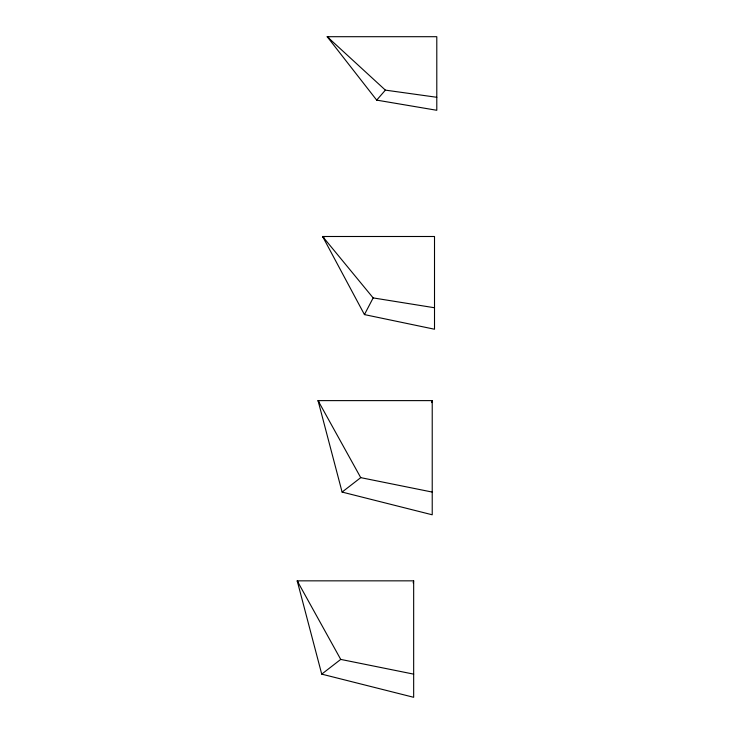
<?xml version="1.0" encoding="UTF-8"?>
<svg xmlns="http://www.w3.org/2000/svg" width="734" height="734" viewBox="0 0 734 734"><rect width="100%" height="100%" fill="white"/><g stroke="black" fill="none" stroke-linecap="round" stroke-linejoin="round"><path stroke-width="1.1" d="M413.15 582.888L413.664 580.842L297.206 580.842L321.731 674.133L413.664 697.3L413.664 580.842M431.711 402.627L432.225 400.617L318.051 400.617L342.099 492.074L432.225 514.791L432.225 400.617M364.44 314.592L373.156 297.912L322.621 236.495L434.51 236.495L434.51 329.227L364.44 314.592L322.621 236.495L324.189 238.091M376.689 100.118L436.794 110.284L436.794 36.7L327.19 36.7L376.689 100.118L385.387 90.126L436.794 97.283M342.099 492.074L360.733 477.641L432.225 492.074M321.731 674.133L340.732 659.407L413.664 674.133M373.156 297.912L434.51 307.757M328.942 38.012L327.19 36.7L385.387 90.126M319.235 402.443L318.051 400.617L360.733 477.641M298.417 582.704L297.206 580.842L340.732 659.407"/></g></svg>
